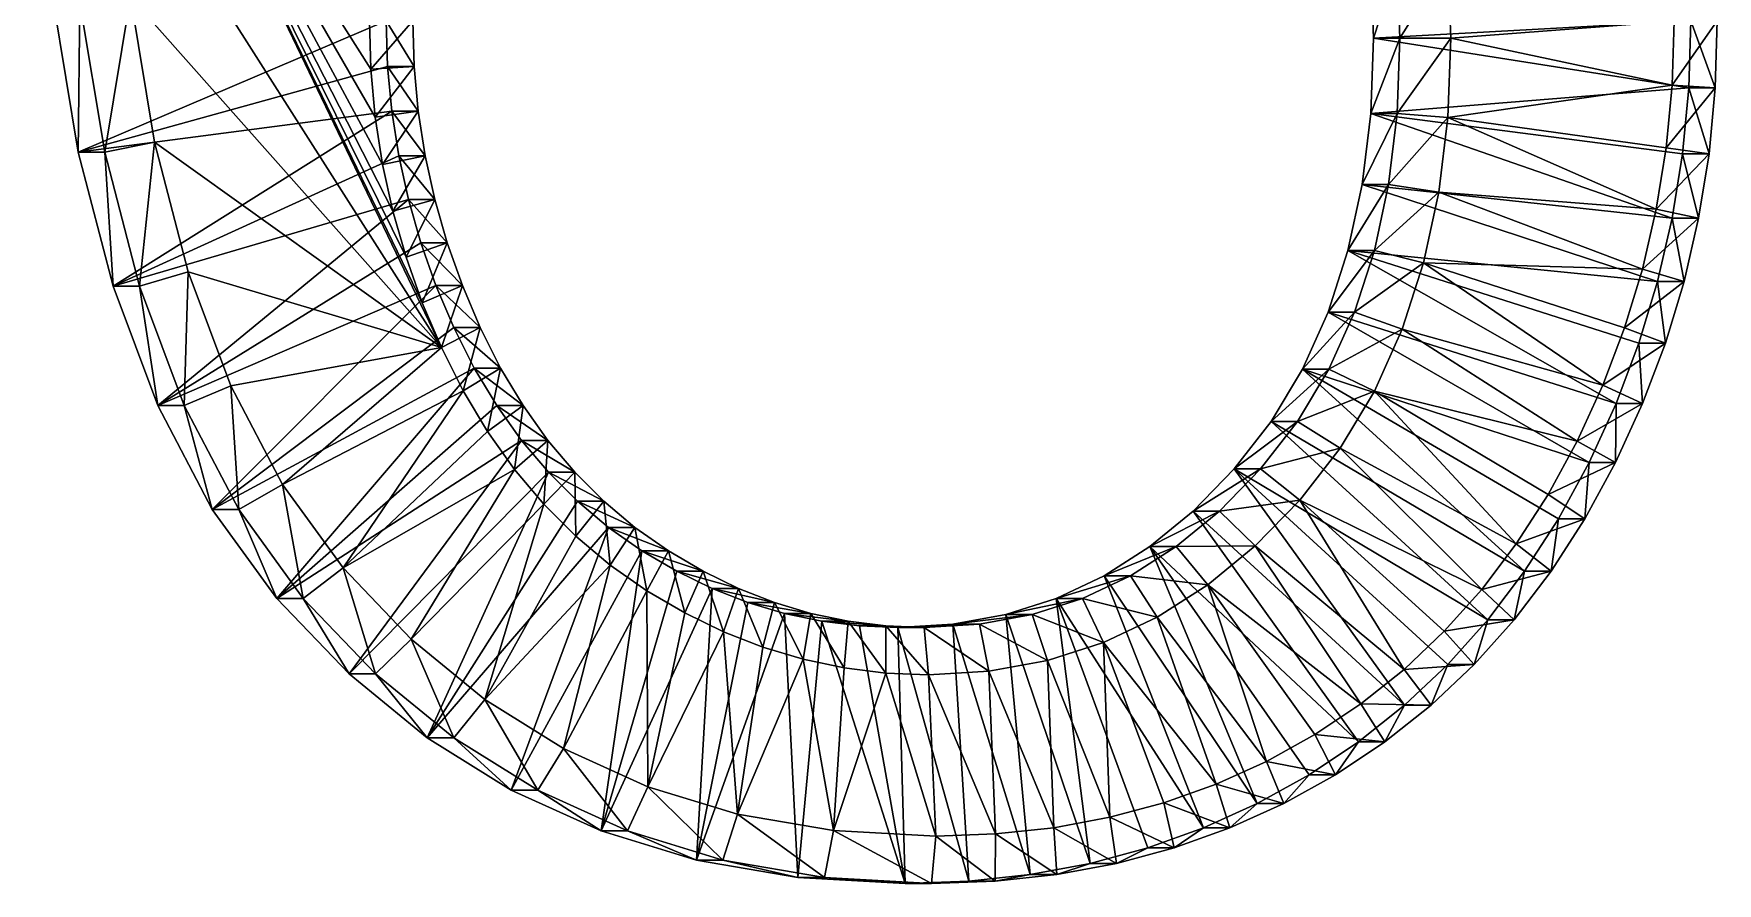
# Model space of a CAD drawing. Header units: metres. Extents: x -136 to 55, y -57 to 41.
# Drawn here: x -48.72 to -39.38, y -57.09 to -52.38 of the extents above; entities that cross this region are included whole.
import ezdxf

# ---------------------------------------------------------------- set-up
doc = ezdxf.new("R2010")
doc.units = ezdxf.units.M
doc.layers.get('0').update_dxf_attribs({"true_color": 0x57e057})

msp = doc.modelspace()

# ---------------------------------------------------------------- meshes
at = {"color": 74, "true_color": 0x58b11a}
mesh = msp.add_polyface(dxfattribs=at)
corners = [(-48.7191, -50.3015, 0.4426), (-48.5726, -50.3015, 1.9641), (-48.5421, -49.1866, 1.9611), (-48.6916, -51.2969, 0.44), (-48.5451, -51.2969, 1.9614), (-48.609, -52.2087, 0.432), (-48.4625, -52.2087, 1.9535), (-46.7465, -51.9313, 0.2527), (-46.6971, -51.5752, 0.2479), (-46.6, -51.9313, 1.7741), (-46.5506, -51.5752, 1.7694), (-46.6148, -51.2404, 0.24), (-48.5726, -50.3015, 1.9641), (-48.5421, -49.1866, 1.9611), (-48.5451, -51.2969, 1.9614), (-48.4625, -52.2087, 1.9535), (-46.6, -51.9313, 1.7741), (-46.6165, -52.3086, 1.7757), (-48.2908, -50.3014, 2.1563), (-48.2607, -49.202, 2.1534), (-48.2637, -51.2814, 2.1537), (-48.1827, -52.1752, 2.1459), (-46.8773, -49.6314, 1.8008), (-47.1389, -50.49, 2.0454), (-46.466, -49.5294, 1.9806), (-46.8627, -49.0513, 1.7994), (-46.5506, -51.5752, 1.7694), (-46.8391, -51.9074, 2.0165), (-46.7862, -51.5256, 2.0114), (-46.4683, -51.2404, 1.7614), (-46.6971, -51.1634, 2.0028), (-46.8566, -52.3069, 2.0182), (-46.4571, -54.1217, 1.9797), (-46.8239, -52.8429, 2.015), (-46.8484, -52.5772, 2.0174), (-46.5714, -50.8217, 1.9907), (-46.1702, -50.3637, 0.1972), (-45.9561, -50.114, 0.1766), (-46.3513, -50.6347, 0.2146), (-46.4995, -50.9269, 0.2289), (-48.6886, -49.1866, 0.4397), (-47.0238, -49.6314, 0.2794), (-46.8417, -49.3714, 0.2619)]
mesh.append_faces([[corners[k] for k in face] for face in [(36, 0, 37), (38, 0, 36), (39, 0, 38), (11, 3, 39), (8, 3, 11), (7, 5, 8), (40, 37, 0), (42, 37, 41)]], dxfattribs={"vtx0": -1, "vtx1": -1, "color": 74})
mesh.append_faces([[corners[k] for k in face] for face in [(23, 18, 35), (41, 37, 40)]], dxfattribs={"vtx0": -1, "vtx1": -1, "vtx2": -1, "color": 74})
mesh.append_faces([[corners[k] for k in face] for face in [(32, 18, 20), (18, 33, 34), (18, 34, 31), (18, 31, 27), (18, 27, 28), (18, 28, 30), (18, 30, 35), (23, 19, 18), (39, 3, 0), (8, 5, 3)]], dxfattribs={"vtx0": -1, "vtx2": -1, "color": 74})
mesh.append_faces([[corners[k] for k in face] for face in [(0, 3, 1), (3, 5, 4), (7, 8, 9), (8, 11, 10), (1, 4, 12), (4, 6, 14), (12, 14, 18), (14, 15, 20), (22, 25, 23), (16, 26, 27), (26, 29, 28)]], dxfattribs={"vtx1": -1, "color": 74})
mesh.append_faces([[corners[k] for k in face] for face in [(24, 23, 35)]], dxfattribs={"vtx1": -1, "vtx2": -1, "color": 74})
mesh.append_faces([[corners[k] for k in face] for face in [(0, 1, 2), (3, 4, 1), (5, 6, 4), (8, 10, 9), (1, 12, 13), (4, 14, 12), (6, 15, 14), (9, 16, 17), (12, 18, 19), (14, 20, 18), (15, 21, 20), (22, 23, 24), (26, 28, 27), (29, 30, 28), (16, 27, 31)]], dxfattribs={"vtx2": -1, "color": 74})
mesh = msp.add_polyface(dxfattribs=at)
corners = [(-48.609, -52.2087, 0.432), (-48.4714, -53.0369, 0.4188), (-48.4625, -52.2087, 1.9535), (-48.3249, -53.0369, 1.9402), (-48.2787, -53.7814, 0.4002), (-48.1322, -53.7814, 1.9217), (-48.031, -54.4423, 0.3764), (-47.8845, -54.4423, 1.8978), (-46.7324, -52.8106, 0.2513), (-46.7553, -52.5612, 0.2535), (-46.5859, -52.8106, 1.7728), (-46.763, -52.3086, 0.2543), (-46.6088, -52.5612, 1.775), (-46.7465, -51.9313, 0.2527), (-46.6165, -52.3086, 1.7757), (-48.4625, -52.2087, 1.9535), (-48.3249, -53.0369, 1.9402), (-48.1322, -53.7814, 1.9217), (-47.8845, -54.4423, 1.8978), (-48.1827, -52.1752, 2.1459), (-48.0486, -52.9822, 2.133), (-47.8623, -53.7021, 2.115), (-47.6252, -54.3346, 2.0922), (-46.5476, -53.0569, 1.7691), (-46.7831, -53.1055, 2.0111), (-46.726, -53.3648, 2.0056), (-46.5859, -52.8106, 1.7728), (-46.8239, -52.8429, 2.015), (-46.6088, -52.5612, 1.775), (-46.8484, -52.5772, 2.0174), (-46.6165, -52.3086, 1.7757), (-46.8566, -52.3069, 2.0182), (-46.6, -51.9313, 1.7741), (-48.2908, -50.3014, 2.1563), (-46.4571, -54.1217, 1.9797), (-46.5631, -53.8727, 1.9899), (-46.6527, -53.6206, 1.9986), (-48.2637, -51.2814, 2.1537), (-46.6941, -53.0569, 0.2476), (-46.6406, -53.3001, 0.2425), (-46.5717, -53.5402, 0.2359), (-46.4875, -53.7771, 0.2278), (-46.3881, -54.0109, 0.2182), (-47.7282, -55.0195, 0.3472)]
mesh.append_faces([[corners[k] for k in face] for face in [(11, 0, 13), (9, 1, 11), (8, 1, 9), (38, 4, 8), (39, 4, 38), (40, 6, 39), (41, 6, 40), (42, 43, 41)]], dxfattribs={"vtx0": -1, "vtx1": -1, "color": 74})
mesh.append_faces([[corners[k] for k in face] for face in [(33, 34, 35), (33, 35, 36), (33, 36, 25), (33, 25, 24), (33, 24, 27), (34, 37, 19), (34, 19, 20), (34, 20, 21), (34, 21, 22), (11, 1, 0), (8, 4, 1), (39, 6, 4)]], dxfattribs={"vtx0": -1, "vtx2": -1, "color": 74})
mesh.append_faces([[corners[k] for k in face] for face in [(0, 1, 2), (1, 4, 3), (4, 6, 5), (8, 9, 10), (9, 11, 12), (11, 13, 14), (2, 3, 15), (3, 5, 16), (5, 7, 17), (15, 16, 19), (16, 17, 20), (17, 18, 21), (28, 30, 29), (30, 32, 31)]], dxfattribs={"vtx1": -1, "color": 74})
mesh.append_faces([[corners[k] for k in face] for face in [(1, 3, 2), (4, 5, 3), (6, 7, 5), (3, 16, 15), (5, 17, 16), (7, 18, 17), (16, 20, 19), (17, 21, 20), (18, 22, 21), (23, 24, 25), (26, 27, 24), (28, 29, 27), (30, 31, 29)]], dxfattribs={"vtx2": -1, "color": 74})
mesh = msp.add_polyface(dxfattribs=at)
corners = [(-39.5715, -53.0464, -0.4382), (-39.5369, -52.6811, -0.4415), (-39.425, -53.0464, 1.0832), (-39.3904, -52.6811, 1.0799), (-39.5253, -52.3083, -0.4426), (-39.3788, -52.3083, 1.0788), (-39.5499, -51.7502, -0.4403), (-39.4034, -51.7502, 1.0812), (-41.3482, -51.6241, -0.2671), (-41.3014, -52.0017, -0.2716), (-41.2017, -51.6241, 1.2543), (-41.1549, -52.0017, 1.2498), (-41.2858, -52.4045, -0.2731), (-41.1393, -52.4045, 1.2483), (-41.3016, -52.8232, -0.2716), (-41.1551, -52.8232, 1.2498), (-41.3489, -53.2163, -0.267), (-39.425, -53.0464, 1.0832), (-39.3904, -52.6811, 1.0799), (-39.3788, -52.3083, 1.0788), (-39.4034, -51.7502, 1.0812), (-41.1549, -52.0017, 1.2498), (-41.2017, -51.6241, 1.2543), (-41.1393, -52.4045, 1.2483), (-41.1551, -52.8232, 1.2498), (-41.2024, -53.2163, 1.2544), (-39.6629, -53.013, 1.3255), (-39.6299, -52.6646, 1.3223), (-39.6189, -52.31, 1.3213), (-39.6425, -51.7742, 1.3235), (-40.8738, -51.9804, 1.4421), (-40.9234, -51.5795, 1.4469), (-40.8574, -52.4044, 1.4405), (-40.874, -52.844, 1.4421)]
mesh.append_faces([[corners[k] for k in face] for face in [(12, 1, 14), (9, 4, 12), (8, 6, 9)]], dxfattribs={"vtx0": -1, "vtx1": -1, "color": 74})
mesh.append_faces([[corners[k] for k in face] for face in [(33, 26, 27), (32, 27, 28), (30, 28, 29), (14, 1, 0), (12, 4, 1), (9, 6, 4)]], dxfattribs={"vtx0": -1, "vtx2": -1, "color": 74})
mesh.append_faces([[corners[k] for k in face] for face in [(0, 1, 2), (1, 4, 3), (4, 6, 5), (8, 9, 10), (9, 12, 11), (12, 14, 13), (14, 16, 15), (2, 3, 17), (3, 5, 18), (5, 7, 19), (11, 13, 21), (13, 15, 23), (15, 25, 24), (17, 18, 26), (18, 19, 27), (19, 20, 28), (21, 23, 30), (23, 24, 32)]], dxfattribs={"vtx1": -1, "color": 74})
mesh.append_faces([[corners[k] for k in face] for face in [(32, 33, 27), (30, 32, 28), (31, 30, 29)]], dxfattribs={"vtx1": -1, "vtx2": -1, "color": 74})
mesh.append_faces([[corners[k] for k in face] for face in [(1, 3, 2), (4, 5, 3), (6, 7, 5), (9, 11, 10), (12, 13, 11), (14, 15, 13), (3, 18, 17), (5, 19, 18), (7, 20, 19), (11, 21, 22), (13, 23, 21), (15, 24, 23), (18, 27, 26), (19, 28, 27), (20, 29, 28), (21, 30, 31), (23, 32, 30), (24, 33, 32)]], dxfattribs={"vtx2": -1, "color": 74})
mesh = msp.add_polyface(dxfattribs=at)
corners = [(-46.1499, -54.4438, 0.1952), (-46.275, -54.2353, 0.2073), (-46.0034, -54.4438, 1.7167), (-46.1285, -54.2353, 1.7287), (-46.3881, -54.0109, 0.2182), (-46.2416, -54.0109, 1.7396), (-46.4875, -53.7771, 0.2278), (-46.341, -53.7771, 1.7492), (-46.5717, -53.5402, 0.2359), (-46.4252, -53.5402, 1.7573), (-46.6406, -53.3001, 0.2425), (-46.4941, -53.3001, 1.7639), (-46.6941, -53.0569, 0.2476), (-46.5476, -53.0569, 1.7691), (-46.7324, -52.8106, 0.2513), (-46.5859, -52.8106, 1.7728), (-46.7553, -52.5612, 0.2535), (-46.6088, -52.5612, 1.775), (-46.763, -52.3086, 0.2543), (-46.6165, -52.3086, 1.7757), (-46.7465, -51.9313, 0.2527), (-46.6, -51.9313, 1.7741), (-46.0034, -54.4438, 1.7167), (-46.1285, -54.2353, 1.7287), (-46.2416, -54.0109, 1.7396), (-46.341, -53.7771, 1.7492), (-46.4252, -53.5402, 1.7573), (-46.4941, -53.3001, 1.7639), (-46.5476, -53.0569, 1.7691), (-46.5859, -52.8106, 1.7728), (-46.6088, -52.5612, 1.775), (-46.6165, -52.3086, 1.7757), (-46.3359, -54.3622, 1.968), (-46.2006, -54.5878, 1.955), (-46.4571, -54.1217, 1.9797), (-46.5631, -53.8727, 1.9899), (-46.6527, -53.6206, 1.9986), (-46.726, -53.3648, 2.0056), (-46.7831, -53.1055, 2.0111), (-46.8239, -52.8429, 2.015)]
mesh.append_faces([[corners[k] for k in face] for face in [(0, 1, 2), (1, 4, 3), (4, 6, 5), (6, 8, 7), (8, 10, 9), (10, 12, 11), (12, 14, 13), (2, 3, 22), (3, 5, 23), (5, 7, 24), (7, 9, 25), (9, 11, 26), (11, 13, 27), (13, 15, 28), (15, 17, 29), (17, 19, 30), (19, 21, 31), (23, 24, 32), (24, 25, 34), (25, 26, 35), (26, 27, 36), (27, 28, 37), (28, 29, 38), (29, 30, 39)]], dxfattribs={"vtx1": -1, "color": 74})
mesh.append_faces([[corners[k] for k in face] for face in [(1, 3, 2), (4, 5, 3), (6, 7, 5), (8, 9, 7), (10, 11, 9), (12, 13, 11), (14, 15, 13), (16, 17, 15), (18, 19, 17), (20, 21, 19), (3, 23, 22), (5, 24, 23), (7, 25, 24), (9, 26, 25), (11, 27, 26), (13, 28, 27), (15, 29, 28), (17, 30, 29), (19, 31, 30), (23, 32, 33), (24, 34, 32), (25, 35, 34), (26, 36, 35), (27, 37, 36)]], dxfattribs={"vtx2": -1, "color": 74})
mesh = msp.add_polyface(dxfattribs=at)
corners = [(-39.8136, -54.0965, -0.4149), (-39.7099, -53.7541, -0.4249), (-39.6672, -54.0965, 1.1066), (-39.5634, -53.7541, 1.0966), (-39.6291, -53.404, -0.4326), (-39.4826, -53.404, 1.0888), (-39.5715, -53.0464, -0.4382), (-39.425, -53.0464, 1.0832), (-41.3489, -53.2163, -0.267), (-41.2024, -53.2163, 1.2544), (-41.1551, -52.8232, 1.2498), (-41.4278, -53.5835, -0.2594), (-41.2813, -53.5835, 1.262), (-41.5382, -53.925, -0.2488), (-41.3917, -53.925, 1.2726), (-39.6672, -54.0965, 1.1066), (-39.5634, -53.7541, 1.0966), (-39.4826, -53.404, 1.0888), (-39.425, -53.0464, 1.0832), (-41.2024, -53.2163, 1.2544), (-41.1551, -52.8232, 1.2498), (-41.2813, -53.5835, 1.262), (-41.3917, -53.925, 1.2726), (-39.8931, -54.0117, 1.3477), (-39.7945, -53.6863, 1.3382), (-39.7178, -53.3535, 1.3308), (-39.6629, -53.013, 1.3255), (-40.874, -52.844, 1.4421), (-40.924, -53.2597, 1.4469), (-41.0082, -53.6518, 1.4551), (-41.1272, -54.0197, 1.4665), (-40.0137, -54.3299, 1.3593), (-39.9405, -54.4314, -0.4027), (-41.3016, -52.8232, -0.2716)]
mesh.append_faces([[corners[k] for k in face] for face in [(11, 32, 13), (8, 1, 11), (33, 4, 8)]], dxfattribs={"vtx0": -1, "vtx1": -1, "color": 74})
mesh.append_faces([[corners[k] for k in face] for face in [(29, 31, 23), (29, 23, 24), (28, 24, 25), (27, 25, 26), (11, 1, 0), (8, 4, 1), (33, 6, 4)]], dxfattribs={"vtx0": -1, "vtx2": -1, "color": 74})
mesh.append_faces([[corners[k] for k in face] for face in [(0, 1, 2), (1, 4, 3), (4, 6, 5), (8, 11, 9), (11, 13, 12), (2, 3, 15), (3, 5, 16), (5, 7, 17), (9, 12, 19), (12, 14, 21), (15, 16, 23), (16, 17, 24), (17, 18, 25), (20, 19, 27), (19, 21, 28), (21, 22, 29)]], dxfattribs={"vtx1": -1, "color": 74})
mesh.append_faces([[corners[k] for k in face] for face in [(29, 30, 31), (28, 29, 24), (27, 28, 25)]], dxfattribs={"vtx1": -1, "vtx2": -1, "color": 74})
mesh.append_faces([[corners[k] for k in face] for face in [(1, 3, 2), (4, 5, 3), (6, 7, 5), (8, 9, 10), (11, 12, 9), (13, 14, 12), (3, 16, 15), (5, 17, 16), (7, 18, 17), (9, 19, 20), (12, 21, 19), (14, 22, 21), (16, 24, 23), (17, 25, 24), (18, 26, 25), (19, 28, 27), (21, 29, 28), (22, 30, 29)]], dxfattribs={"vtx2": -1, "color": 74})
mesh = msp.add_polyface(dxfattribs=at)
corners = [(-40.2605, -55.0712, -0.3718), (-40.0904, -54.7586, -0.3882), (-40.114, -55.0712, 1.1496), (-39.9439, -54.7586, 1.1332), (-39.9405, -54.4314, -0.4027), (-39.794, -54.4314, 1.1188), (-39.8136, -54.0965, -0.4149), (-39.6672, -54.0965, 1.1066), (-41.5382, -53.925, -0.2488), (-41.6802, -54.2408, -0.2351), (-41.3917, -53.925, 1.2726), (-41.5337, -54.2408, 1.2863), (-41.8537, -54.5308, -0.2184), (-41.7072, -54.5308, 1.303), (-40.114, -55.0712, 1.1496), (-40.3014, -55.3622, 1.1676), (-39.9439, -54.7586, 1.1332), (-39.794, -54.4314, 1.1188), (-39.6672, -54.0965, 1.1066), (-41.3917, -53.925, 1.2726), (-41.5337, -54.2408, 1.2863), (-41.7072, -54.5308, 1.303), (-40.3173, -54.937, 1.3885), (-40.4939, -55.2113, 1.4055), (-40.1562, -54.6408, 1.373), (-40.0137, -54.3299, 1.3593), (-39.8931, -54.0117, 1.3477), (-41.1272, -54.0197, 1.4665), (-41.2814, -54.3626, 1.4814), (-41.4709, -54.6794, 1.4996), (-41.9123, -54.7951, 1.3227), (-41.6947, -54.9678, 1.5212), (-40.686, -55.4641, 1.424), (-40.6524, -55.6315, -0.3341), (-42.0588, -54.7951, -0.1987), (-40.4479, -55.3622, -0.3538), (-41.4278, -53.5835, -0.2594)]
mesh.append_faces([[corners[k] for k in face] for face in [(12, 33, 34), (9, 35, 12), (8, 1, 9)]], dxfattribs={"vtx0": -1, "vtx1": -1, "color": 74})
mesh.append_faces([[corners[k] for k in face] for face in [(29, 32, 23), (28, 23, 22), (28, 22, 24), (27, 24, 25), (9, 0, 35), (9, 1, 0), (8, 4, 1), (36, 6, 4)]], dxfattribs={"vtx0": -1, "vtx2": -1, "color": 74})
mesh.append_faces([[corners[k] for k in face] for face in [(0, 1, 2), (1, 4, 3), (4, 6, 5), (8, 9, 10), (9, 12, 11), (2, 3, 14), (3, 5, 16), (5, 7, 17), (10, 11, 19), (11, 13, 20), (14, 16, 22), (16, 17, 24), (17, 18, 25), (19, 20, 27), (20, 21, 28), (21, 30, 29)]], dxfattribs={"vtx1": -1, "color": 74})
mesh.append_faces([[corners[k] for k in face] for face in [(29, 31, 32), (28, 29, 23), (27, 28, 24)]], dxfattribs={"vtx1": -1, "vtx2": -1, "color": 74})
mesh.append_faces([[corners[k] for k in face] for face in [(1, 3, 2), (4, 5, 3), (6, 7, 5), (9, 11, 10), (12, 13, 11), (2, 14, 15), (3, 16, 14), (5, 17, 16), (7, 18, 17), (11, 20, 19), (13, 21, 20), (14, 22, 23), (16, 24, 22), (17, 25, 24), (18, 26, 25), (20, 28, 27), (21, 29, 28), (30, 31, 29)]], dxfattribs={"vtx2": -1, "color": 74})
mesh = msp.add_polyface(dxfattribs=at)
corners = [(-48.031, -54.4423, 0.3764), (-47.7282, -55.0195, 0.3472), (-47.8845, -54.4423, 1.8978), (-47.5817, -55.0195, 1.8686), (-47.3704, -55.5131, 0.3128), (-47.2239, -55.5131, 1.8342), (-46.9689, -55.9326, 0.2741), (-46.8224, -55.9326, 1.7955), (-46.5353, -56.2876, 0.2324), (-46.3888, -56.2876, 1.7538), (-46.0696, -56.578, 0.1875), (-45.9231, -56.578, 1.7089), (-47.8845, -54.4423, 1.8978), (-47.5817, -55.0195, 1.8686), (-47.2239, -55.5131, 1.8342), (-46.8224, -55.9326, 1.7955), (-46.3888, -56.2876, 1.7538), (-45.9231, -56.578, 1.7089), (-47.6252, -54.3346, 2.0922), (-47.3388, -54.8806, 2.0646), (-47.0026, -55.3444, 2.0322), (-46.6245, -55.7395, 1.9958), (-46.2161, -56.0738, 1.9565), (-46.0034, -54.4438, 1.7167), (-46.2006, -54.5878, 1.955), (-46.0513, -54.7976, 1.9407), (-46.1285, -54.2353, 1.7287), (-46.4571, -54.1217, 1.9797), (-46.3359, -54.3622, 1.968), (-45.8882, -54.9912, 1.9249), (-46.4875, -53.7771, 0.2278), (-46.275, -54.2353, 0.2073), (-46.3881, -54.0109, 0.2182), (-46.1499, -54.4438, 0.1952), (-46.0128, -54.6365, 0.182), (-45.8637, -54.8134, 0.1677)]
mesh.append_faces([[corners[k] for k in face] for face in [(31, 1, 32), (33, 4, 31), (34, 4, 33), (35, 6, 34)]], dxfattribs={"vtx0": -1, "vtx1": -1, "color": 74})
mesh.append_faces([[corners[k] for k in face] for face in [(27, 18, 19), (28, 19, 20), (25, 20, 21), (29, 21, 22), (30, 1, 0), (31, 4, 1), (34, 6, 4), (35, 8, 6)]], dxfattribs={"vtx0": -1, "vtx2": -1, "color": 74})
mesh.append_faces([[corners[k] for k in face] for face in [(0, 1, 2), (1, 4, 3), (4, 6, 5), (6, 8, 7), (8, 10, 9), (2, 3, 12), (3, 5, 13), (5, 7, 14), (7, 9, 15), (9, 11, 16), (12, 13, 18), (13, 14, 19), (14, 15, 20), (15, 16, 21), (16, 17, 22), (23, 26, 24)]], dxfattribs={"vtx1": -1, "color": 74})
mesh.append_faces([[corners[k] for k in face] for face in [(28, 27, 19), (24, 28, 20), (25, 24, 20), (29, 25, 21)]], dxfattribs={"vtx1": -1, "vtx2": -1, "color": 74})
mesh.append_faces([[corners[k] for k in face] for face in [(1, 3, 2), (4, 5, 3), (6, 7, 5), (8, 9, 7), (10, 11, 9), (3, 13, 12), (5, 14, 13), (7, 15, 14), (9, 16, 15), (11, 17, 16), (13, 19, 18), (14, 20, 19), (15, 21, 20), (16, 22, 21), (23, 24, 25)]], dxfattribs={"vtx2": -1, "color": 74})
mesh = msp.add_polyface(dxfattribs=at)
corners = [(-46.0696, -56.578, 0.1875), (-45.5716, -56.8039, 0.1396), (-45.9231, -56.578, 1.7089), (-45.4251, -56.8039, 1.661), (-45.0415, -56.9652, 0.0885), (-45.3446, -55.2494, 0.1177), (-45.5296, -55.1199, 0.1355), (-45.1981, -55.2494, 1.6391), (-45.3832, -55.1199, 1.657), (-45.7027, -54.9746, 0.1522), (-45.5562, -54.9746, 1.6736), (-45.8637, -54.8134, 0.1677), (-45.7172, -54.8134, 1.6891), (-46.0128, -54.6365, 0.182), (-45.8663, -54.6365, 1.7035), (-46.1499, -54.4438, 0.1952), (-46.0034, -54.4438, 1.7167), (-45.9231, -56.578, 1.7089), (-45.4251, -56.8039, 1.661), (-45.1981, -55.2494, 1.6391), (-45.3832, -55.1199, 1.657), (-45.5562, -54.9746, 1.6736), (-45.7172, -54.8134, 1.6891), (-45.8663, -54.6365, 1.7035), (-46.0034, -54.4438, 1.7167), (-45.7792, -56.3463, 1.9144), (-46.2161, -56.0738, 1.9565), (-45.3123, -56.558, 1.8695), (-45.3177, -55.4704, 1.87), (-45.5207, -55.3283, 1.8896), (-45.7112, -55.1683, 1.9079), (-45.8882, -54.9912, 1.9249), (-46.0513, -54.7976, 1.9407), (-46.5353, -56.2876, 0.2324), (-45.1519, -55.3623, 0.0992)]
mesh.append_faces([[corners[k] for k in face] for face in [(9, 33, 11), (6, 33, 9), (5, 0, 6), (34, 1, 5)]], dxfattribs={"vtx0": -1, "vtx1": -1, "color": 74})
mesh.append_faces([[corners[k] for k in face] for face in [(29, 26, 25), (28, 25, 27), (6, 0, 33), (5, 1, 0)]], dxfattribs={"vtx0": -1, "vtx2": -1, "color": 74})
mesh.append_faces([[corners[k] for k in face] for face in [(0, 1, 2), (1, 4, 3), (5, 6, 7), (6, 9, 8), (9, 11, 10), (11, 13, 12), (13, 15, 14), (2, 3, 17), (7, 8, 19), (8, 10, 20), (10, 12, 21), (12, 14, 22), (14, 16, 23), (17, 18, 25), (19, 20, 28), (20, 21, 29), (21, 22, 30), (22, 23, 31), (23, 24, 32)]], dxfattribs={"vtx1": -1, "color": 74})
mesh.append_faces([[corners[k] for k in face] for face in [(30, 31, 26), (29, 30, 26), (28, 29, 25)]], dxfattribs={"vtx1": -1, "vtx2": -1, "color": 74})
mesh.append_faces([[corners[k] for k in face] for face in [(1, 3, 2), (6, 8, 7), (9, 10, 8), (11, 12, 10), (13, 14, 12), (15, 16, 14), (3, 18, 17), (8, 20, 19), (10, 21, 20), (12, 22, 21), (14, 23, 22), (16, 24, 23), (17, 25, 26), (18, 27, 25), (20, 29, 28), (21, 30, 29), (22, 31, 30), (23, 32, 31)]], dxfattribs={"vtx2": -1, "color": 74})
mesh = msp.add_polyface(dxfattribs=at)
corners = [(-41.8537, -54.5308, -0.2184), (-42.0588, -54.7951, -0.1987), (-41.7072, -54.5308, 1.303), (-41.9123, -54.7951, 1.3227), (-42.2862, -55.0285, -0.1768), (-42.1397, -55.0285, 1.3446), (-42.5266, -55.2261, -0.1536), (-42.3801, -55.2261, 1.3678), (-42.7801, -55.3877, -0.1292), (-42.6336, -55.3877, 1.3922), (-43.0467, -55.5134, -0.1036), (-42.9002, -55.5134, 1.4179), (-43.3264, -55.6032, -0.0766), (-43.1799, -55.6032, 1.4448), (-43.6191, -55.657, -0.0484), (-43.4726, -55.657, 1.473), (-41.7072, -54.5308, 1.303), (-41.9123, -54.7951, 1.3227), (-42.1397, -55.0285, 1.3446), (-42.3801, -55.2261, 1.3678), (-42.6336, -55.3877, 1.3922), (-42.9002, -55.5134, 1.4179), (-43.1799, -55.6032, 1.4448), (-43.4726, -55.657, 1.473), (-41.6947, -54.9678, 1.5212), (-41.9424, -55.2222, 1.545), (-42.2062, -55.4389, 1.5704), (-42.4869, -55.6178, 1.5974), (-42.7838, -55.7578, 1.626), (-43.0955, -55.8579, 1.656), (-43.4205, -55.9177, 1.6873), (-42.1594, -56.5439, 1.5659), (-41.8803, -56.4176, 1.539), (-41.6114, -56.2683, 1.5131), (-41.3558, -56.0976, 1.4885), (-42.2294, -56.7872, -0.1823), (-41.9309, -56.6521, -0.211), (-41.3697, -56.3097, -0.265), (-41.1134, -56.1053, -0.2897)]
mesh.append_faces([[corners[k] for k in face] for face in [(8, 35, 10), (6, 36, 8), (4, 37, 6), (1, 38, 4)]], dxfattribs={"vtx0": -1, "vtx1": -1, "color": 74})
mesh.append_faces([[corners[k] for k in face] for face in [(26, 33, 34)]], dxfattribs={"vtx0": -1, "vtx2": -1, "color": 74})
mesh.append_faces([[corners[k] for k in face] for face in [(0, 1, 2), (1, 4, 3), (4, 6, 5), (6, 8, 7), (8, 10, 9), (10, 12, 11), (12, 14, 13), (2, 3, 16), (3, 5, 17), (5, 7, 18), (7, 9, 19), (9, 11, 20), (11, 13, 21), (13, 15, 22), (17, 18, 24), (18, 19, 25), (19, 20, 26), (20, 21, 27), (21, 22, 28), (22, 23, 29)]], dxfattribs={"vtx1": -1, "color": 74})
mesh.append_faces([[corners[k] for k in face] for face in [(27, 28, 31), (26, 27, 32), (25, 26, 34)]], dxfattribs={"vtx1": -1, "vtx2": -1, "color": 74})
mesh.append_faces([[corners[k] for k in face] for face in [(1, 3, 2), (4, 5, 3), (6, 7, 5), (8, 9, 7), (10, 11, 9), (12, 13, 11), (14, 15, 13), (3, 17, 16), (5, 18, 17), (7, 19, 18), (9, 20, 19), (11, 21, 20), (13, 22, 21), (15, 23, 22), (18, 25, 24), (19, 26, 25), (20, 27, 26), (21, 28, 27), (22, 29, 28), (23, 30, 29)]], dxfattribs={"vtx2": -1, "color": 74})
mesh = msp.add_polyface(dxfattribs=at)
corners = [(-41.6433, -56.4925, -0.2387), (-41.4968, -56.4925, 1.2827), (-41.7844, -56.6521, 1.3104), (-41.3697, -56.3097, -0.265), (-41.2232, -56.3097, 1.2564), (-41.1134, -56.1053, -0.2897), (-40.9669, -56.1053, 1.2317), (-40.8743, -55.8792, -0.3127), (-40.7278, -55.8792, 1.2087), (-40.6524, -55.6315, -0.3341), (-40.5059, -55.6315, 1.1873), (-40.4479, -55.3622, -0.3538), (-40.3014, -55.3622, 1.1676), (-40.2605, -55.0712, -0.3718), (-40.114, -55.0712, 1.1496), (-41.7844, -56.6521, 1.3104), (-41.4968, -56.4925, 1.2827), (-41.2232, -56.3097, 1.2564), (-40.9669, -56.1053, 1.2317), (-40.7278, -55.8792, 1.2087), (-40.5059, -55.6315, 1.1873), (-40.3014, -55.3622, 1.1676), (-41.8803, -56.4176, 1.539), (-41.6114, -56.2683, 1.5131), (-41.3558, -56.0976, 1.4885), (-41.1167, -55.9069, 1.4655), (-40.8935, -55.6959, 1.444), (-40.686, -55.4641, 1.424), (-40.4939, -55.2113, 1.4055), (-40.114, -55.0712, 1.1496), (-41.9424, -55.2222, 1.545), (-41.6947, -54.9678, 1.5212), (-42.2862, -55.0285, -0.1768), (-42.0588, -54.7951, -0.1987), (-41.8537, -54.5308, -0.2184)]
mesh.append_faces([[corners[k] for k in face] for face in [(30, 24, 25), (31, 25, 26), (31, 26, 27), (32, 5, 3), (33, 7, 5), (33, 9, 7), (34, 11, 9)]], dxfattribs={"vtx0": -1, "vtx2": -1, "color": 74})
mesh.append_faces([[corners[k] for k in face] for face in [(0, 3, 1), (3, 5, 4), (5, 7, 6), (7, 9, 8), (9, 11, 10), (11, 13, 12), (2, 1, 15), (1, 4, 16), (4, 6, 17), (6, 8, 18), (8, 10, 19), (10, 12, 20), (12, 14, 21), (15, 16, 22), (16, 17, 23), (17, 18, 24), (18, 19, 25), (19, 20, 26), (20, 21, 27), (21, 29, 28)]], dxfattribs={"vtx1": -1, "color": 74})
mesh.append_faces([[corners[k] for k in face] for face in [(31, 30, 25)]], dxfattribs={"vtx1": -1, "vtx2": -1, "color": 74})
mesh.append_faces([[corners[k] for k in face] for face in [(0, 1, 2), (3, 4, 1), (5, 6, 4), (7, 8, 6), (9, 10, 8), (11, 12, 10), (13, 14, 12), (1, 16, 15), (4, 17, 16), (6, 18, 17), (8, 19, 18), (10, 20, 19), (12, 21, 20), (16, 23, 22), (17, 24, 23), (18, 25, 24), (19, 26, 25), (20, 27, 26), (21, 28, 27)]], dxfattribs={"vtx2": -1, "color": 74})
mesh = msp.add_polyface(dxfattribs=at)
corners = [(-43.6191, -55.657, -0.0484), (-43.9249, -55.675, -0.019), (-43.4726, -55.657, 1.473), (-43.7784, -55.675, 1.5024), (-44.1379, -55.6663, 0.0015), (-43.9914, -55.6663, 1.5229), (-44.3474, -55.6403, 0.0217), (-44.2009, -55.6403, 1.5431), (-44.5536, -55.5968, 0.0415), (-44.4071, -55.5968, 1.563), (-44.7564, -55.536, 0.0611), (-44.6099, -55.536, 1.5825), (-44.9559, -55.4578, 0.0803), (-44.8094, -55.4578, 1.6017), (-45.1519, -55.3623, 0.0992), (-45.0054, -55.3623, 1.6206), (-45.3446, -55.2494, 0.1177), (-45.1981, -55.2494, 1.6391), (-43.4726, -55.657, 1.473), (-43.7784, -55.675, 1.5024), (-43.9914, -55.6663, 1.5229), (-44.2009, -55.6403, 1.5431), (-44.4071, -55.5968, 1.563), (-44.6099, -55.536, 1.5825), (-44.8094, -55.4578, 1.6017), (-45.0054, -55.3623, 1.6206), (-45.1981, -55.2494, 1.6391), (-43.4205, -55.9177, 1.6873), (-43.7552, -55.9373, 1.7196), (-43.9918, -55.9277, 1.7423), (-44.2229, -55.8989, 1.7646), (-44.4504, -55.851, 1.7865), (-44.6738, -55.784, 1.808), (-44.8929, -55.6982, 1.8291), (-45.1073, -55.5937, 1.8498), (-45.3177, -55.4704, 1.87)]
mesh.append_faces([[corners[k] for k in face] for face in [(0, 1, 2), (1, 4, 3), (4, 6, 5), (6, 8, 7), (8, 10, 9), (10, 12, 11), (12, 14, 13), (14, 16, 15), (2, 3, 18), (3, 5, 19), (5, 7, 20), (7, 9, 21), (9, 11, 22), (11, 13, 23), (13, 15, 24), (15, 17, 25), (18, 19, 27), (19, 20, 28), (20, 21, 29), (21, 22, 30), (22, 23, 31), (23, 24, 32), (24, 25, 33), (25, 26, 34)]], dxfattribs={"vtx1": -1, "color": 74})
mesh.append_faces([[corners[k] for k in face] for face in [(1, 3, 2), (4, 5, 3), (6, 7, 5), (8, 9, 7), (10, 11, 9), (12, 13, 11), (14, 15, 13), (16, 17, 15), (3, 19, 18), (5, 20, 19), (7, 21, 20), (9, 22, 21), (11, 23, 22), (13, 24, 23), (15, 25, 24), (17, 26, 25), (19, 28, 27), (20, 29, 28), (21, 30, 29), (22, 31, 30), (23, 32, 31), (24, 33, 32), (25, 34, 33), (26, 35, 34)]], dxfattribs={"vtx2": -1, "color": 74})
mesh = msp.add_polyface(dxfattribs=at)
corners = [(-43.532, -57.082, -0.0568), (-43.1901, -57.0452, -0.0898), (-43.3855, -57.082, 1.4646), (-43.0436, -57.0452, 1.4317), (-42.859, -56.9837, -0.1216), (-42.7125, -56.9837, 1.3998), (-42.5388, -56.8978, -0.1525), (-42.3923, -56.8978, 1.369), (-42.2294, -56.7872, -0.1823), (-42.0829, -56.7872, 1.3392), (-41.9309, -56.6521, -0.211), (-41.7844, -56.6521, 1.3104), (-41.6433, -56.4925, -0.2387), (-43.3855, -57.082, 1.4646), (-43.0436, -57.0452, 1.4317), (-42.7125, -56.9837, 1.3998), (-42.3923, -56.8978, 1.369), (-42.0829, -56.7872, 1.3392), (-41.7844, -56.6521, 1.3104), (-43.3831, -56.8205, 1.6837), (-43.0603, -56.7857, 1.6526), (-42.749, -56.7279, 1.6227), (-42.4489, -56.6474, 1.5938), (-42.1594, -56.5439, 1.5659), (-41.8803, -56.4176, 1.539), (-43.4205, -55.9177, 1.6873), (-43.0955, -55.8579, 1.656), (-42.7838, -55.7578, 1.626), (-42.4869, -55.6178, 1.5974), (-42.2062, -55.4389, 1.5704), (-41.6114, -56.2683, 1.5131), (-43.3264, -55.6032, -0.0766), (-43.6191, -55.657, -0.0484), (-43.0467, -55.5134, -0.1036), (-42.7801, -55.3877, -0.1292), (-42.5266, -55.2261, -0.1536), (-41.3697, -56.3097, -0.265)]
mesh.append_faces([[corners[k] for k in face] for face in [(31, 1, 32), (33, 4, 31)]], dxfattribs={"vtx0": -1, "vtx1": -1, "color": 74})
mesh.append_faces([[corners[k] for k in face] for face in [(25, 19, 20), (26, 20, 21), (27, 21, 22), (27, 22, 23), (28, 23, 24), (29, 24, 30), (31, 4, 1), (33, 6, 4), (33, 8, 6), (34, 10, 8), (35, 12, 10), (35, 36, 12)]], dxfattribs={"vtx0": -1, "vtx2": -1, "color": 74})
mesh.append_faces([[corners[k] for k in face] for face in [(0, 1, 2), (1, 4, 3), (4, 6, 5), (6, 8, 7), (8, 10, 9), (10, 12, 11), (2, 3, 13), (3, 5, 14), (5, 7, 15), (7, 9, 16), (9, 11, 17), (13, 14, 19), (14, 15, 20), (15, 16, 21), (16, 17, 22), (17, 18, 23)]], dxfattribs={"vtx1": -1, "color": 74})
mesh.append_faces([[corners[k] for k in face] for face in [(26, 25, 20), (27, 26, 21)]], dxfattribs={"vtx1": -1, "vtx2": -1, "color": 74})
mesh.append_faces([[corners[k] for k in face] for face in [(1, 3, 2), (4, 5, 3), (6, 7, 5), (8, 9, 7), (10, 11, 9), (3, 14, 13), (5, 15, 14), (7, 16, 15), (9, 17, 16), (11, 18, 17), (14, 20, 19), (15, 21, 20), (16, 22, 21), (17, 23, 22), (18, 24, 23)]], dxfattribs={"vtx2": -1, "color": 74})
mesh = msp.add_polyface(dxfattribs=at)
corners = [(-45.0415, -56.9652, 0.0885), (-44.895, -56.9652, 1.61), (-45.4251, -56.8039, 1.661), (-44.4793, -57.062, 0.0344), (-44.3328, -57.062, 1.5558), (-43.8848, -57.0943, -0.0229), (-43.7383, -57.0943, 1.4986), (-43.532, -57.082, -0.0568), (-43.3855, -57.082, 1.4646), (-45.4251, -56.8039, 1.661), (-44.895, -56.9652, 1.61), (-44.3328, -57.062, 1.5558), (-43.7383, -57.0943, 1.4986), (-43.3855, -57.082, 1.4646), (-45.3123, -56.558, 1.8695), (-44.814, -56.7097, 1.8215), (-44.2827, -56.8012, 1.7703), (-43.7149, -56.832, 1.7157), (-43.3831, -56.8205, 1.6837), (-45.1073, -55.5937, 1.8498), (-45.3177, -55.4704, 1.87), (-44.8929, -55.6982, 1.8291), (-44.6738, -55.784, 1.808), (-44.4504, -55.851, 1.7865), (-44.2229, -55.8989, 1.7646), (-43.9918, -55.9277, 1.7423), (-43.7552, -55.9373, 1.7196), (-43.4205, -55.9177, 1.6873), (-44.9559, -55.4578, 0.0803), (-45.5716, -56.8039, 0.1396), (-45.1519, -55.3623, 0.0992), (-44.7564, -55.536, 0.0611), (-44.5536, -55.5968, 0.0415), (-44.3474, -55.6403, 0.0217), (-44.1379, -55.6663, 0.0015), (-43.9249, -55.675, -0.019), (-43.6191, -55.657, -0.0484), (-43.1901, -57.0452, -0.0898)]
mesh.append_faces([[corners[k] for k in face] for face in [(28, 29, 30), (31, 0, 28), (32, 0, 31), (33, 3, 32), (34, 5, 33), (35, 5, 34), (36, 7, 35)]], dxfattribs={"vtx0": -1, "vtx1": -1, "color": 74})
mesh.append_faces([[corners[k] for k in face] for face in [(21, 14, 15), (23, 15, 16), (25, 16, 17), (26, 17, 18), (28, 0, 29), (32, 3, 0), (33, 5, 3), (35, 7, 5), (36, 37, 7)]], dxfattribs={"vtx0": -1, "vtx2": -1, "color": 74})
mesh.append_faces([[corners[k] for k in face] for face in [(0, 3, 1), (3, 5, 4), (5, 7, 6), (2, 1, 9), (1, 4, 10), (4, 6, 11), (6, 8, 12), (9, 10, 14), (10, 11, 15), (11, 12, 16), (12, 13, 17)]], dxfattribs={"vtx1": -1, "color": 74})
mesh.append_faces([[corners[k] for k in face] for face in [(19, 20, 14), (21, 19, 14), (22, 21, 15), (23, 22, 15), (24, 23, 16), (25, 24, 16), (26, 25, 17), (27, 26, 18)]], dxfattribs={"vtx1": -1, "vtx2": -1, "color": 74})
mesh.append_faces([[corners[k] for k in face] for face in [(0, 1, 2), (3, 4, 1), (5, 6, 4), (7, 8, 6), (1, 10, 9), (4, 11, 10), (6, 12, 11), (8, 13, 12), (10, 15, 14), (11, 16, 15), (12, 17, 16), (13, 18, 17)]], dxfattribs={"vtx2": -1, "color": 74})

doc.saveas('drawing.dxf')
